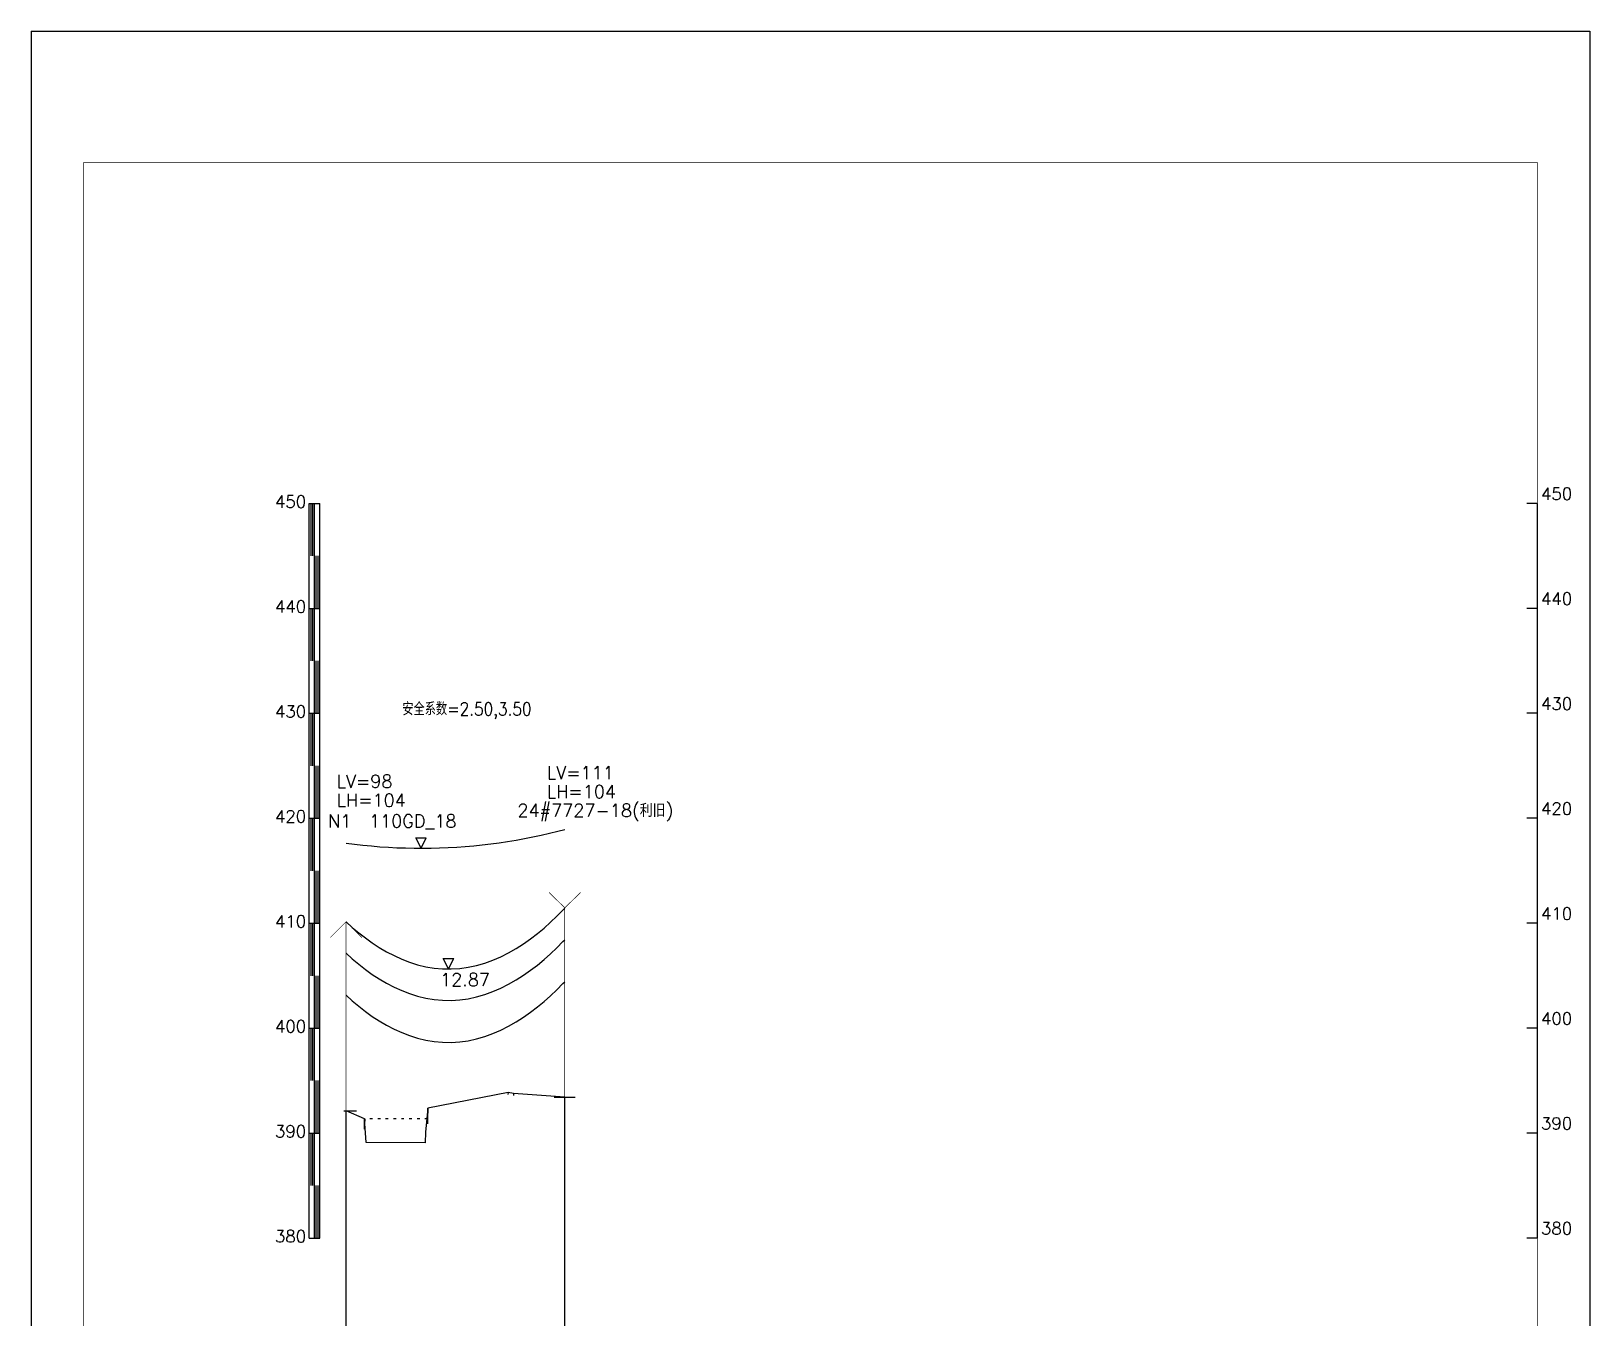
# Model space of a CAD drawing. Extents: x 457 to 4918, y -67 to 391.
# Drawn here: x 768.9 to 1065.9, y 146.3 to 391.5 of the extents above; entities that cross this region are included whole.
import ezdxf
from ezdxf.enums import TextEntityAlignment as Align

# ---------------------------------------------------------------- set-up
doc = ezdxf.new("R2010")
doc.units = 0
doc.header["$LTSCALE"] = 40
doc.header["$MEASUREMENT"] = 0
doc.layers.get('0').update_dxf_attribs({"linetype": 'CONTINUOUS'})
for name, color, linetype in [('DXF_FRAME', 1, 'CONTINUOUS'), ('J_LINE_ZHUANG', 174, 'CONTINUOUS'), ('PLINE', 7, 'CONTINUOUS'), ('SL_MID', 1, 'CONTINUOUS'), ('SL_POINTER', 2, 'CONTINUOUS'), ('Z_ANGLE0_TA', 6, 'CONTINUOUS'), ('Z_ANGLE_TA', 6, 'CONTINUOUS'), ('Z_ANGLE_ZHUANG', 12, 'CONTINUOUS'), ('下导线', 2, 'CONTINUOUS'), ('切地线', 3, 'CONTINUOUS'), ('地线', 9, 'CONTINUOUS'), ('跨越线', 1, 'CONTINUOUS')]:
    doc.layers.add(name, color=color, linetype=linetype)
doc.styles.add('SIMPLEX', font='simplex.shx', dxfattribs={"width": 0.7, "oblique": 1, "height": 1, "bigfont": 'hztxt.shx'})

# ---------------------------------------------------------------- blocks, each defined once
blk = doc.blocks.new('D003')
for p, q in [((-5, 10), (5, 10)), ((0, 0), (-5, 10)), ((0, 0), (5, 10))]:
    blk.add_line(p, q)

msp = doc.modelspace()

# ---------------------------------------------------------------- linework, layer by layer
at = {"layer": 'DXF_FRAME'}
for p, q in [((768.9143596891772, 391.4897349294251), (1065.914359689177, 391.4897349294251)), ((768.9143596891772, 391.4897349294251), (768.9143596891772, -28.51026507057486)), ((1065.914359689177, 391.4897349294251), (1065.914359689177, -28.51026507057486))]:
    msp.add_line(p, q, dxfattribs=at)
at = {"layer": 'DXF_FRAME', "const_width": 0.1, "flags": 128}
for points in [[(778.9143596891772, 366.4897349294251), (778.9143596891772, -18.51026507057486)], [(778.9143596891772, 366.4897349294251), (1055.914359689177, 366.4897349294251)], [(778.9143596891772, 366.4897349294251), (778.9143596891772, -18.51026507057486)], [(1055.914359689177, -18.51026507057486), (1055.914359689177, 366.4897349294251)], [(1055.914359689177, -18.51026507057486), (1055.914359689177, 366.4897349294251)]]:
    msp.add_lwpolyline(points, dxfattribs=at)
at = {"layer": 'J_LINE_ZHUANG'}
msp.add_line((828.9143596891772, 136.4897349294251), (828.9143596891772, 185.7557349294252), dxfattribs=at)
msp.add_line((828.9143596891772, 136.4897349294251), (828.9143596891772, 185.7557349294252), dxfattribs=at)
at = {"layer": 'PLINE'}
for p, q in [((832.4443596891772, 182.2377349294252), (832.4443596891772, 184.2377349294252)), ((832.4443596891772, 184.2377349294252), (832.4643596891772, 184.2377349294252)), ((832.4643596891772, 184.2377349294252), (832.4443596891772, 183.2377349294252)), ((833.9543596891772, 184.2377349294252), (833.4543596891772, 184.2377349294252)), ((835.4543596891772, 184.2377349294252), (834.9543596891772, 184.2377349294252)), ((836.9543596891772, 184.2377349294252), (836.4543596891772, 184.2377349294252)), ((838.4543596891772, 184.2377349294252), (837.9543596891772, 184.2377349294252)), ((839.9543596891772, 184.2377349294252), (839.4543596891772, 184.2377349294252)), ((841.4543596891772, 184.2377349294252), (840.9543596891772, 184.2377349294252)), ((842.9543596891772, 184.2377349294252), (842.4543596891772, 184.2377349294252)), ((844.4543596891772, 184.2377349294252), (843.9543596891772, 184.2377349294252)), ((844.4543596891772, 184.2377349294252), (844.4343596891772, 183.2377349294252)), ((844.4743596891772, 186.2377349294252), (844.4543596891772, 184.2377349294252)), ((844.4743596891772, 184.2377349294252), (844.4743596891772, 186.2377349294252))]:
    msp.add_line(p, q, dxfattribs=at)
at = {"layer": 'SL_MID'}
for p, q in [((859.7743596891773, 189.2537349294253), (844.4743596891772, 186.2377349294252)), ((859.7743596891773, 189.2537349294253), (859.7543596891774, 188.8537349294252)), ((860.8037996891771, 189.0709349294252), (859.7743596891773, 189.2537349294253)), ((870.5979596891771, 188.3437349294252), (860.8037996891771, 189.0709349294252)), ((860.8037996891771, 189.0709349294252), (860.8237996891771, 188.6709349294251)), ((832.4443596891772, 184.2377349294252), (828.9143596891772, 185.7557349294252)), ((832.7314196891771, 179.6837349294251), (832.4443596891772, 184.2377349294252)), ((844.4743596891772, 186.2377349294252), (844.0326996891772, 181.6585349294251)), ((844.0326996891772, 181.6585349294251), (844.0174996891774, 179.6077349294251)), ((844.0174996891774, 179.6077349294251), (832.7314196891771, 179.6837349294251))]:
    msp.add_line(p, q, dxfattribs=at)
at = {"layer": 'SL_POINTER'}
for p, q in [((821.9143596891772, 161.4897349294251), (821.9143596891772, 301.4897349294251)), ((821.9143596891772, 301.4897349294251), (823.9143596891772, 301.4897349294251)), ((821.9143596891772, 301.4897349294251), (823.9143596891772, 301.4897349294251)), ((822.2476930891771, 291.4897349294251), (822.2476930891771, 301.4897349294251)), ((822.5810262891773, 291.4897349294251), (822.5810262891773, 301.4897349294251)), ((822.9143596891772, 161.4897349294251), (822.9143596891772, 301.4897349294251)), ((823.9143596891772, 161.4897349294251), (823.9143596891772, 301.4897349294251)), ((1055.914359689177, 301.4897349294251), (1053.914359689177, 301.4897349294251)), ((1055.914359689177, 161.4897349294251), (1055.914359689177, 301.4897349294251)), ((823.2476930891771, 281.4897349294251), (823.2476930891771, 291.4897349294251)), ((823.5810262891773, 281.4897349294251), (823.5810262891773, 291.4897349294251)), ((821.9143596891772, 281.4897349294251), (823.9143596891772, 281.4897349294251)), ((822.2476930891771, 271.4897349294251), (822.2476930891771, 281.4897349294251)), ((822.5810262891773, 271.4897349294251), (822.5810262891773, 281.4897349294251)), ((1055.914359689177, 281.4897349294251), (1053.914359689177, 281.4897349294251)), ((823.2476930891771, 261.4897349294251), (823.2476930891771, 271.4897349294251)), ((823.5810262891773, 261.4897349294251), (823.5810262891773, 271.4897349294251)), ((821.9143596891772, 261.4897349294251), (823.9143596891772, 261.4897349294251)), ((822.2476930891771, 251.4897349294251), (822.2476930891771, 261.4897349294251)), ((822.5810262891773, 251.4897349294251), (822.5810262891773, 261.4897349294251)), ((1055.914359689177, 261.4897349294251), (1053.914359689177, 261.4897349294251)), ((823.2476930891771, 241.4897349294251), (823.2476930891771, 251.4897349294251)), ((823.5810262891773, 241.4897349294251), (823.5810262891773, 251.4897349294251)), ((821.9143596891772, 241.4897349294251), (823.9143596891772, 241.4897349294251)), ((822.2476930891771, 231.4897349294251), (822.2476930891771, 241.4897349294251)), ((822.5810262891773, 231.4897349294251), (822.5810262891773, 241.4897349294251)), ((1055.914359689177, 241.4897349294251), (1053.914359689177, 241.4897349294251)), ((823.2476930891771, 221.4897349294251), (823.2476930891771, 231.4897349294251)), ((823.5810262891773, 221.4897349294251), (823.5810262891773, 231.4897349294251)), ((821.9143596891772, 221.4897349294251), (823.9143596891772, 221.4897349294251)), ((822.2476930891771, 211.4897349294251), (822.2476930891771, 221.4897349294251)), ((822.5810262891773, 211.4897349294251), (822.5810262891773, 221.4897349294251)), ((1055.914359689177, 221.4897349294251), (1053.914359689177, 221.4897349294251)), ((823.2476930891771, 201.4897349294251), (823.2476930891771, 211.4897349294251)), ((823.5810262891773, 201.4897349294251), (823.5810262891773, 211.4897349294251)), ((821.9143596891772, 201.4897349294251), (823.9143596891772, 201.4897349294251)), ((822.2476930891771, 191.4897349294251), (822.2476930891771, 201.4897349294251)), ((822.5810262891773, 191.4897349294251), (822.5810262891773, 201.4897349294251)), ((1055.914359689177, 201.4897349294251), (1053.914359689177, 201.4897349294251)), ((823.2476930891771, 181.4897349294251), (823.2476930891771, 191.4897349294251)), ((823.5810262891773, 181.4897349294251), (823.5810262891773, 191.4897349294251)), ((821.9143596891772, 181.4897349294251), (823.9143596891772, 181.4897349294251)), ((822.2476930891771, 171.4897349294251), (822.2476930891771, 181.4897349294251)), ((822.5810262891773, 171.4897349294251), (822.5810262891773, 181.4897349294251)), ((1055.914359689177, 181.4897349294251), (1053.914359689177, 181.4897349294251)), ((823.2476930891771, 161.4897349294251), (823.2476930891771, 171.4897349294251)), ((823.5810262891773, 161.4897349294251), (823.5810262891773, 171.4897349294251)), ((821.9143596891772, 161.4897349294251), (823.9143596891772, 161.4897349294251)), ((1055.914359689177, 161.4897349294251), (1053.914359689177, 161.4897349294251))]:
    msp.add_line(p, q, dxfattribs=at)
at = {"layer": 'Z_ANGLE0_TA'}
for p, q in [((828.5143596891771, 185.7557349294252), (830.9143596891772, 185.7557349294252)), ((828.9143596891772, 150.4897349294251), (828.9143596891772, 185.7557349294252)), ((828.9143596891772, 150.4897349294251), (828.9143596891772, 185.7557349294252))]:
    msp.add_line(p, q, dxfattribs=at)
at = {"layer": 'Z_ANGLE0_TA', "flags": 128}
for points, const_width in [([(825.9143596891772, 218.7557349294252), (828.9572168891773, 221.7985921294253)], 0.12), ([(831.9143596891772, 218.7557349294252), (828.8715024891771, 221.7985921294253)], 0.12), ([(828.9143596891772, 185.7557349294252), (828.9143596891772, 221.7557349294252)], 0.12), ([(827.4143596891772, 207.7557349294252), (830.4143596891772, 207.7557349294252)], 0.012)]:
    msp.add_lwpolyline(points, dxfattribs=dict(at, const_width=const_width))
at = {"layer": 'Z_ANGLE_TA'}
for p, q in [((868.5979596891771, 188.3437349294252), (872.5979596891771, 188.3437349294252)), ((870.5979596891771, 150.4897349294251), (870.5979596891771, 188.3437349294252)), ((870.5979596891771, 150.4897349294251), (870.5979596891771, 188.3437349294252))]:
    msp.add_line(p, q, dxfattribs=at)
at = {"layer": 'Z_ANGLE_TA', "flags": 128}
for points, const_width in [([(867.5979596891771, 227.3437349294252), (870.6408168891771, 224.386592129425)], 0.12), ([(873.5979596891771, 227.3437349294252), (870.5551024891772, 224.386592129425)], 0.12), ([(870.5979596891771, 188.3437349294252), (870.5979596891771, 224.3437349294252)], 0.12), ([(869.0979596891771, 210.3437349294252), (872.0979596891771, 210.3437349294252)], 0.012)]:
    msp.add_lwpolyline(points, dxfattribs=dict(at, const_width=const_width))
at = {"layer": 'Z_ANGLE_ZHUANG'}
msp.add_line((870.5979596891771, 136.4897349294251), (870.5979596891771, 188.3437349294252), dxfattribs=at)
msp.add_line((870.5979596891771, 136.4897349294251), (870.5979596891771, 188.3437349294252), dxfattribs=at)
at = {"layer": '下导线'}
for p, q in [((867.8789710891772, 221.6749901294252), (869.0779902891773, 222.8087121294252)), ((869.0779902891773, 222.8087121294252), (870.2436728891771, 223.976159729425)), ((870.2436728891771, 223.976159729425), (870.5979596891771, 224.3437349294252)), ((870.2436728891771, 223.976159729425), (870.5979596891771, 224.3437349294252)), ((828.9143596891772, 221.7557349294252), (830.1110270891772, 220.6870871294252)), ((830.1110270891772, 220.6870871294252), (831.3416790891772, 219.6587273294251)), ((865.3738790891771, 219.5258057294252), (866.6448422891772, 220.5791097294252)), ((866.6448422891772, 220.5791097294252), (867.8789710891772, 221.6749901294252)), ((831.3416790891772, 219.6587273294251), (832.6079334891772, 218.6753455294252)), ((832.6079334891772, 218.6753455294252), (833.9112998891774, 217.7422637294251)), ((833.9112998891774, 217.7422637294251), (835.2530826891771, 216.8654907294251)), ((835.2530826891771, 216.8654907294251), (836.6342484891773, 216.0517553294251)), ((861.3254790891772, 216.6795025294252), (862.7153328891773, 217.5694061294253)), ((862.7153328891773, 217.5694061294253), (864.0644896891772, 218.5205071294251)), ((864.0644896891772, 218.5205071294251), (865.3738790891771, 219.5258057294252)), ((836.6342484891773, 216.0517553294251), (838.0552550891771, 215.3085013294251)), ((838.0552550891771, 215.3085013294251), (839.5158390891772, 214.6438193294252)), ((839.5158390891772, 214.6438193294252), (841.0147714891773, 214.0662877294251)), ((841.0147714891773, 214.0662877294251), (842.5495988891771, 213.5846901294251)), ((853.7908544891773, 213.4414755294251), (855.3675040891771, 213.8975633294251)), ((855.3675040891771, 213.8975633294251), (856.9132250891771, 214.4584671294251)), ((856.9132250891771, 214.4584671294251), (858.4232986891773, 215.1152337294252)), ((858.4232986891773, 215.1152337294252), (859.8946162891771, 215.8586011294251)), ((859.8946162891771, 215.8586011294251), (861.3254790891772, 216.6795025294252)), ((842.5495988891771, 213.5846901294251), (844.1164168891773, 213.2075879294252)), ((844.1164168891773, 213.2075879294252), (845.7097290891772, 212.942754329425)), ((845.7097290891772, 212.942754329425), (847.3224694891774, 212.7965135294251)), ((847.3224694891774, 212.7965135294251), (848.9462422891772, 212.773084329425)), ((848.9462422891772, 212.773084329425), (850.5717934891773, 212.8740667294251)), ((850.5717934891773, 212.8740667294251), (852.1896568891771, 213.0982007294251)), ((852.1896568891771, 213.0982007294251), (853.7908544891773, 213.4414755294251))]:
    msp.add_line(p, q, dxfattribs=at)
at = {"layer": '切地线'}
for p, q in [((867.8789710891772, 207.6749901294252), (869.0779902891773, 208.8087121294252)), ((867.8789710891772, 207.6749901294252), (869.0779902891773, 208.8087121294252)), ((869.0779902891773, 208.8087121294252), (870.2436728891771, 209.976159729425)), ((869.0779902891773, 208.8087121294252), (870.2436728891771, 209.976159729425)), ((870.2436728891771, 209.976159729425), (870.5979596891771, 210.3437349294252)), ((870.2436728891771, 209.976159729425), (870.5979596891771, 210.3437349294252)), ((870.2436728891771, 209.976159729425), (870.5979596891771, 210.3437349294252)), ((870.2436728891771, 209.976159729425), (870.5979596891771, 210.3437349294252)), ((828.9143596891772, 207.7557349294252), (830.1110270891772, 206.6870871294252)), ((828.9143596891772, 207.7557349294252), (830.1110270891772, 206.6870871294252)), ((830.1110270891772, 206.6870871294252), (831.3416790891772, 205.6587273294251)), ((830.1110270891772, 206.6870871294252), (831.3416790891772, 205.6587273294251)), ((831.3416790891772, 205.6587273294251), (832.6079334891772, 204.6753455294252)), ((831.3416790891772, 205.6587273294251), (832.6079334891772, 204.6753455294252)), ((864.0644896891772, 204.5205071294251), (865.3738790891771, 205.5258057294252)), ((864.0644896891772, 204.5205071294251), (865.3738790891771, 205.5258057294252)), ((865.3738790891771, 205.5258057294252), (866.6448422891772, 206.5791097294252)), ((865.3738790891771, 205.5258057294252), (866.6448422891772, 206.5791097294252)), ((866.6448422891772, 206.5791097294252), (867.8789710891772, 207.6749901294252)), ((866.6448422891772, 206.5791097294252), (867.8789710891772, 207.6749901294252)), ((832.6079334891772, 204.6753455294252), (833.9112998891774, 203.7422637294251)), ((832.6079334891772, 204.6753455294252), (833.9112998891774, 203.7422637294251)), ((833.9112998891774, 203.7422637294251), (835.2530826891771, 202.8654907294251)), ((833.9112998891774, 203.7422637294251), (835.2530826891771, 202.8654907294251)), ((835.2530826891771, 202.8654907294251), (836.6342484891773, 202.0517553294251)), ((835.2530826891771, 202.8654907294251), (836.6342484891773, 202.0517553294251)), ((836.6342484891773, 202.0517553294251), (838.0552550891771, 201.3085013294251)), ((836.6342484891773, 202.0517553294251), (838.0552550891771, 201.3085013294251)), ((859.8946162891771, 201.8586011294251), (861.3254790891772, 202.6795025294252)), ((859.8946162891771, 201.8586011294251), (861.3254790891772, 202.6795025294252)), ((861.3254790891772, 202.6795025294252), (862.7153328891773, 203.569406129425)), ((861.3254790891772, 202.6795025294252), (862.7153328891773, 203.569406129425)), ((862.7153328891773, 203.569406129425), (864.0644896891772, 204.5205071294251)), ((862.7153328891773, 203.569406129425), (864.0644896891772, 204.5205071294251)), ((838.0552550891771, 201.3085013294251), (839.5158390891772, 200.6438193294252)), ((838.0552550891771, 201.3085013294251), (839.5158390891772, 200.6438193294252)), ((839.5158390891772, 200.6438193294252), (841.0147714891773, 200.0662877294251)), ((839.5158390891772, 200.6438193294252), (841.0147714891773, 200.0662877294251)), ((841.0147714891773, 200.0662877294251), (842.5495988891771, 199.5846901294251)), ((841.0147714891773, 200.0662877294251), (842.5495988891771, 199.5846901294251)), ((842.5495988891771, 199.5846901294251), (844.1164168891773, 199.2075879294252)), ((842.5495988891771, 199.5846901294251), (844.1164168891773, 199.2075879294252)), ((844.1164168891773, 199.2075879294252), (845.7097290891772, 198.942754329425)), ((844.1164168891773, 199.2075879294252), (845.7097290891772, 198.942754329425)), ((850.5717934891773, 198.8740667294251), (852.1896568891771, 199.0982007294251)), ((850.5717934891773, 198.8740667294251), (852.1896568891771, 199.0982007294251)), ((852.1896568891771, 199.0982007294251), (853.7908544891773, 199.4414755294251)), ((852.1896568891771, 199.0982007294251), (853.7908544891773, 199.4414755294251)), ((853.7908544891773, 199.4414755294251), (855.3675040891771, 199.8975633294251)), ((853.7908544891773, 199.4414755294251), (855.3675040891771, 199.8975633294251)), ((855.3675040891771, 199.8975633294251), (856.9132250891771, 200.4584671294251)), ((855.3675040891771, 199.8975633294251), (856.9132250891771, 200.4584671294251)), ((856.9132250891771, 200.4584671294251), (858.4232986891773, 201.1152337294252)), ((856.9132250891771, 200.4584671294251), (858.4232986891773, 201.1152337294252)), ((858.4232986891773, 201.1152337294252), (859.8946162891771, 201.8586011294251)), ((858.4232986891773, 201.1152337294252), (859.8946162891771, 201.8586011294251)), ((845.7097290891772, 198.942754329425), (847.3224694891774, 198.7965135294251)), ((845.7097290891772, 198.942754329425), (847.3224694891774, 198.7965135294251)), ((847.3224694891774, 198.7965135294251), (848.9462422891772, 198.773084329425)), ((847.3224694891774, 198.7965135294251), (848.9462422891772, 198.773084329425)), ((848.9462422891772, 198.773084329425), (850.5717934891773, 198.8740667294251)), ((848.9462422891772, 198.773084329425), (850.5717934891773, 198.8740667294251))]:
    msp.add_line(p, q, dxfattribs=at)
at = {"layer": '地线'}
for p, q in [((861.3066386891774, 237.3414351294252), (862.9092600891772, 237.628436529425)), ((862.9092600891772, 237.628436529425), (864.5076662891772, 237.9389179294251)), ((864.5076662891772, 237.9389179294251), (866.1015494891772, 238.2726221294251)), ((866.1015494891772, 238.2726221294251), (867.6906140891772, 238.6292761294251)), ((867.6906140891772, 238.6292761294251), (869.2745768891773, 239.0085933294251)), ((869.2745768891773, 239.0085933294251), (870.5979596891771, 239.3437349294252)), ((869.2745768891773, 239.0085933294251), (870.5979596891771, 239.3437349294252)), ((828.9143596891772, 236.7557349294252), (830.5256896891772, 236.549977329425)), ((830.5256896891772, 236.549977329425), (832.1401122891771, 236.3684891294251)), ((832.1401122891771, 236.3684891294251), (833.7572776891773, 236.211443329425)), ((833.7572776891773, 236.211443329425), (835.3768274891772, 236.0789917294251)), ((835.3768274891772, 236.0789917294251), (836.9983966891773, 235.9712657294251)), ((836.9983966891773, 235.9712657294251), (838.6216138891773, 235.8883737294252)), ((838.6216138891773, 235.8883737294252), (840.2461026891772, 235.8304025294251)), ((840.2461026891772, 235.8304025294251), (841.8714822891773, 235.7974151294252)), ((841.8714822891773, 235.7974151294252), (843.497369689177, 235.7894517294251)), ((843.497369689177, 235.7894517294251), (845.1233794891773, 235.8065285294251)), ((845.1233794891773, 235.8065285294251), (846.7491262891772, 235.8486385294252)), ((846.7491262891772, 235.8486385294252), (848.3742252891773, 235.9157507294251)), ((848.3742252891773, 235.9157507294251), (849.9982932891771, 236.007810729425)), ((849.9982932891771, 236.007810729425), (851.6209500891773, 236.1247409294251)), ((851.6209500891773, 236.1247409294251), (853.2418202891772, 236.2664405294252)), ((853.2418202891772, 236.2664405294252), (854.8605328891772, 236.4327869294252)), ((854.8605328891772, 236.4327869294252), (856.4767236891771, 236.6236353294253)), ((856.4767236891771, 236.6236353294253), (858.0900358891772, 236.8388199294252)), ((858.0900358891772, 236.8388199294252), (859.7001206891773, 237.0781551294251)), ((859.7001206891773, 237.0781551294251), (861.3066386891774, 237.3414351294252))]:
    msp.add_line(p, q, dxfattribs=at)
at = {"layer": '跨越线'}
for p, q in [((869.0779902891773, 216.8087121294252), (870.2436728891771, 217.976159729425)), ((870.2436728891771, 217.976159729425), (870.5979596891771, 218.3437349294252)), ((870.2436728891771, 217.976159729425), (870.5979596891771, 218.3437349294252)), ((828.9143596891772, 215.7557349294252), (830.1110270891772, 214.6870871294252)), ((830.1110270891772, 214.6870871294252), (831.3416790891772, 213.6587273294251)), ((865.3738790891771, 213.5258057294252), (866.6448422891772, 214.5791097294252)), ((866.6448422891772, 214.5791097294252), (867.8789710891772, 215.6749901294252)), ((867.8789710891772, 215.6749901294252), (869.0779902891773, 216.8087121294252)), ((831.3416790891772, 213.6587273294251), (832.6079334891772, 212.6753455294252)), ((832.6079334891772, 212.6753455294252), (833.9112998891774, 211.7422637294251)), ((833.9112998891774, 211.7422637294251), (835.2530826891771, 210.8654907294251)), ((861.3254790891772, 210.6795025294252), (862.7153328891773, 211.569406129425)), ((862.7153328891773, 211.569406129425), (864.0644896891772, 212.5205071294251)), ((864.0644896891772, 212.5205071294251), (865.3738790891771, 213.5258057294252)), ((835.2530826891771, 210.8654907294251), (836.6342484891773, 210.0517553294251)), ((836.6342484891773, 210.0517553294251), (838.0552550891771, 209.3085013294251)), ((838.0552550891771, 209.3085013294251), (839.5158390891772, 208.6438193294252)), ((839.5158390891772, 208.6438193294252), (841.0147714891773, 208.0662877294251)), ((841.0147714891773, 208.0662877294251), (842.5495988891771, 207.5846901294251)), ((855.3675040891771, 207.8975633294251), (856.9132250891771, 208.4584671294251)), ((856.9132250891771, 208.4584671294251), (858.4232986891773, 209.1152337294252)), ((858.4232986891773, 209.1152337294252), (859.8946162891771, 209.8586011294251)), ((859.8946162891771, 209.8586011294251), (861.3254790891772, 210.6795025294252)), ((842.5495988891771, 207.5846901294251), (844.1164168891773, 207.2075879294252)), ((844.1164168891773, 207.2075879294252), (845.7097290891772, 206.942754329425)), ((845.7097290891772, 206.942754329425), (847.3224694891774, 206.7965135294251)), ((847.3224694891774, 206.7965135294251), (848.9462422891772, 206.773084329425)), ((848.9462422891772, 206.773084329425), (850.5717934891773, 206.8740667294251)), ((850.5717934891773, 206.8740667294251), (852.1896568891771, 207.0982007294251)), ((852.1896568891771, 207.0982007294251), (853.7908544891773, 207.4414755294251)), ((853.7908544891773, 207.4414755294251), (855.3675040891771, 207.8975633294251))]:
    msp.add_line(p, q, dxfattribs=at)

# ---------------------------------------------------------------- block references
at = {"layer": '下导线', "xscale": 0.2000000000000455, "yscale": 0.2000000000000455, "zscale": 0.2}
msp.add_blockref('D003', (848.4405842891772, 212.7670607294251), dxfattribs=at)
at = {"layer": '地线', "xscale": 0.2000000000000455, "yscale": 0.2000000000000455, "zscale": 0.2}
msp.add_blockref('D003', (843.2015434891773, 235.7890371294252), dxfattribs=at)

# ---------------------------------------------------------------- texts
at = {"style": 'SIMPLEX', "width": 0.866667}
msp.add_text('安全系数=2.50,3.50', height=2.4615384, dxfattribs=at).set_placement((839.6393598447421, 260.3673150313957), align=Align.BOTTOM_LEFT)
at = {"style": 'SIMPLEX'}
for s, p in [('LV=98', (827.106876198714, 246.5642836682325)), ('LV=111', (867.1659001029429, 248.2127757376929)), ('LH=104', (867.1659001029429, 244.612775737693)), ('LH=104', (827.106876198714, 242.9642836682326)), ('24#7727-18(利旧)', (861.5659001029428, 241.0127757376931)), ('N1  110GD_18', (825.4881766683416, 238.9911753658266))]:
    msp.add_text(s, height=2.4615384, dxfattribs=at).set_placement(p, align=Align.BOTTOM_LEFT)
at = {"layer": 'SL_POINTER', "style": 'SIMPLEX'}
for s, p in [('450', (815.3758980891771, 299.9897349294251)), ('450', (1056.614359689177, 301.4897349294251)), ('440', (815.3758980891771, 279.9897349294251)), ('440', (1056.614359689177, 281.4897349294251)), ('430', (1056.614359689177, 261.4897349294251)), ('430', (815.3758980891771, 259.9897349294251)), ('420', (1056.614359689177, 241.4897349294251)), ('420', (815.3758980891771, 239.9897349294251)), ('410', (815.3758980891771, 219.9897349294251)), ('410', (1056.614359689177, 221.4897349294251)), ('400', (815.3758980891771, 199.9897349294251)), ('400', (1056.614359689177, 201.4897349294251)), ('390', (1056.614359689177, 181.4897349294251)), ('390', (815.3758980891771, 179.9897349294251)), ('380', (1056.614359689177, 161.4897349294251)), ('380', (815.3758980891771, 159.9897349294251))]:
    msp.add_text(s, height=2.3076924, dxfattribs=at).set_placement(p, align=Align.BOTTOM_LEFT)
at = {"layer": '下导线', "style": 'SIMPLEX'}
msp.add_text('12.87', height=2.4615384, dxfattribs=at).set_placement((846.8405842891771, 208.7670607294251), align=Align.BOTTOM_LEFT)

doc.saveas('drawing.dxf')
